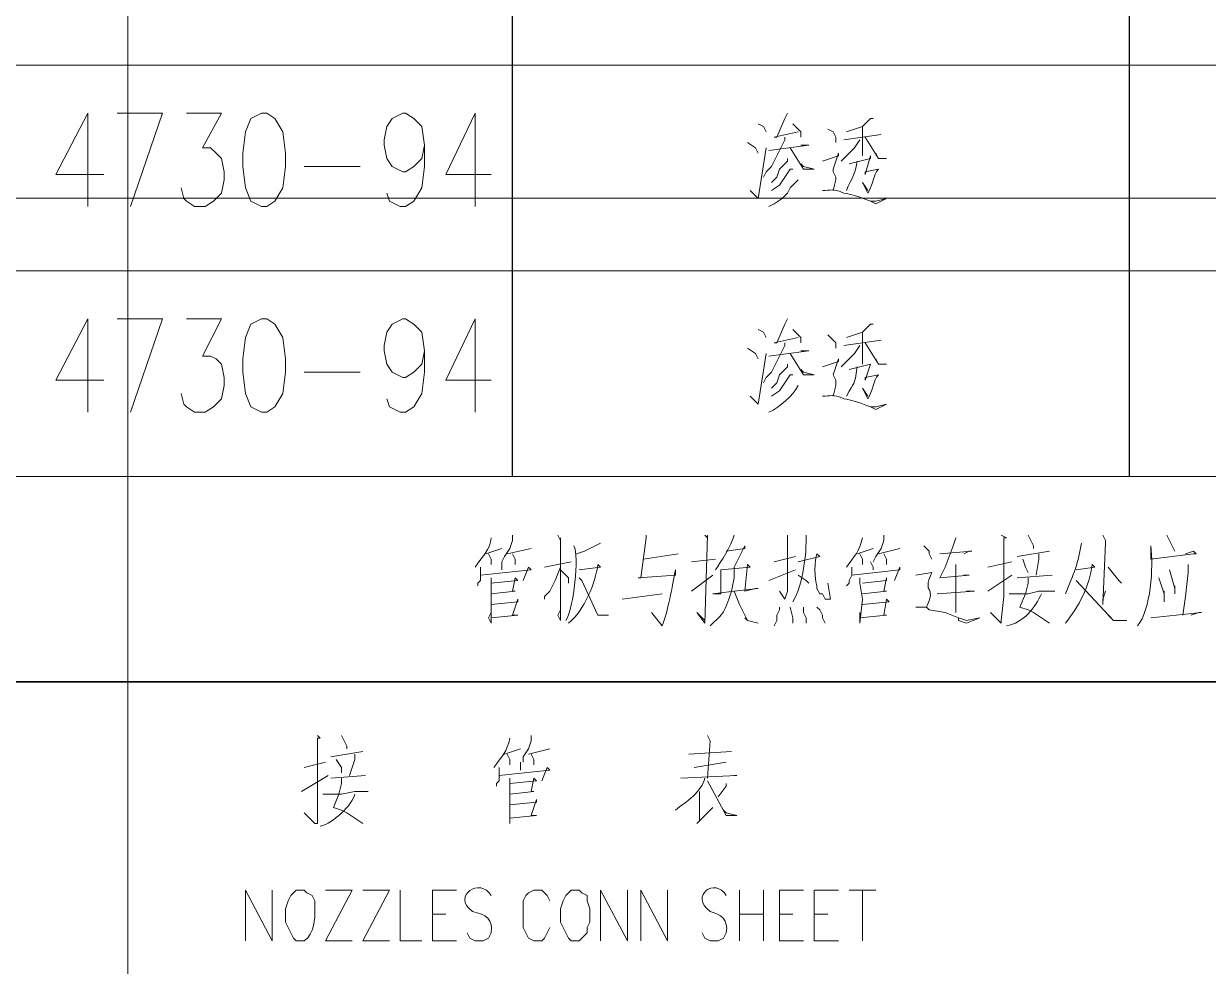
# Model space of a CAD drawing. Header units: millimetres. Extents: x 0 to 825, y 0 to 1167.
# Drawn here: x 652.6 to 732.5, y 648.4 to 712 of the extents above; entities that cross this region are included whole.
import ezdxf

# ---------------------------------------------------------------- set-up
doc = ezdxf.new("R2010")
doc.units = ezdxf.units.MM
doc.layers.add('1', color=7, linetype='Continuous')

msp = doc.modelspace()

# ---------------------------------------------------------------- linework, layer by layer
at = {"layer": '1', "color": 30, "lineweight": 9}
for points in [[(659.661732, 0.141732), (659.661732, 1166.901732)], [(824.541732, 700.197732), (0.141732, 700.197732)]]:
    msp.add_lwpolyline(points, dxfattribs=at)
at = {"layer": '1', "color": 0, "lineweight": 25}
for points in [[(685.581732, 681.441732), (685.581732, 764.601732)], [(685.581732, 681.441732), (685.581732, 764.601732)], [(727.161732, 681.441732), (727.161732, 764.601732)], [(727.161732, 681.441732), (727.161732, 764.601732)], [(810.501732, 667.581732), (560.841732, 667.581732), (810.501732, 667.581732)], [(810.501732, 667.581732), (560.841732, 667.581732), (810.501732, 667.581732)], [(810.501732, 667.581732), (560.841732, 667.581732)], [(810.501732, 667.581732), (560.841732, 667.581732)]]:
    msp.add_lwpolyline(points, dxfattribs=at)
at = {"layer": '1', "color": 0, "lineweight": 9}
for points in [[(810.501732, 709.161732), (560.841732, 709.161732)], [(810.501732, 709.161732), (560.841732, 709.161732)], [(656.961732, 705.921732), (654.801732, 701.781732), (658.041732, 701.781732)], [(656.961732, 705.921732), (656.961732, 699.621732)], [(658.941732, 705.921732), (662.001732, 705.921732), (659.841732, 699.621732)], [(663.621732, 705.921732), (665.961732, 705.921732), (664.701732, 703.581732), (665.241732, 703.581732), (665.601732, 703.221732), (665.961732, 702.861732), (666.141732, 701.961732), (666.141732, 701.421732), (665.961732, 700.521732), (665.421732, 699.981732), (664.881732, 699.621732), (664.161732, 699.621732), (663.621732, 699.981732), (663.441732, 700.161732), (663.261732, 700.881732)], [(668.661732, 705.921732), (667.941732, 705.561732), (667.581732, 704.661732), (667.401732, 703.221732), (667.401732, 702.321732), (667.581732, 700.881732), (667.941732, 699.981732), (668.661732, 699.621732), (669.021732, 699.621732), (669.561732, 699.981732), (670.101732, 700.881732), (670.281732, 702.321732), (670.281732, 703.221732), (670.101732, 704.661732), (669.561732, 705.561732), (669.021732, 705.921732), (668.661732, 705.921732)], [(679.641732, 703.761732), (679.461732, 702.861732), (678.921732, 702.321732), (678.381732, 701.961732), (678.201732, 701.961732), (677.481732, 702.321732), (677.121732, 702.861732), (676.941732, 703.761732), (676.941732, 704.121732), (677.121732, 705.021732), (677.481732, 705.561732), (678.201732, 705.921732), (678.381732, 705.921732), (678.921732, 705.561732), (679.461732, 705.021732), (679.641732, 703.761732), (679.641732, 702.321732), (679.461732, 700.881732), (678.921732, 699.981732), (678.381732, 699.621732), (678.021732, 699.621732), (677.301732, 699.981732), (677.121732, 700.521732)], [(683.061732, 705.921732), (681.081732, 701.781732), (684.141732, 701.781732)], [(683.061732, 705.921732), (683.061732, 699.621732)], [(704.121732, 705.921732), (703.941732, 705.561732), (703.401732, 704.301732), (703.221732, 704.301732), (704.841732, 704.661732)], [(702.141732, 705.201732), (702.501732, 705.021732), (702.681732, 704.661732)], [(704.481732, 705.201732), (705.021732, 704.661732), (705.021732, 704.301732)], [(709.881732, 705.561732), (709.701732, 705.561732), (709.161732, 705.021732), (708.621732, 704.841732), (708.081732, 704.661732)], [(709.161732, 705.021732), (709.161732, 703.041732), (709.161732, 703.221732), (709.161732, 703.581732)], [(703.941732, 704.301732), (703.941732, 704.121732), (703.401732, 703.041732), (703.041732, 702.321732), (702.681732, 701.961732), (702.501732, 701.601732)], [(706.821732, 704.841732), (707.181732, 704.661732), (707.361732, 704.301732), (707.361732, 703.941732)], [(708.981732, 704.121732), (708.621732, 703.581732), (708.261732, 703.221732), (707.901732, 702.861732), (707.721732, 702.681732)], [(707.901732, 704.121732), (710.421732, 704.481732)], [(709.341732, 704.301732), (710.241732, 702.861732), (710.781732, 702.861732), (710.241732, 702.861732), (710.061732, 703.221732)], [(701.421732, 703.941732), (701.961732, 703.581732), (702.141732, 703.221732)], [(701.601732, 700.701732), (702.141732, 700.161732), (702.681732, 703.581732)], [(702.861732, 703.401732), (705.561732, 703.761732), (705.381732, 703.761732), (705.021732, 703.761732)], [(704.301732, 703.581732), (705.201732, 702.141732), (705.921732, 702.141732), (705.201732, 702.321732), (705.021732, 702.501732)], [(704.121732, 702.861732), (704.121732, 702.681732), (703.581732, 702.141732), (703.401732, 701.601732), (703.041732, 701.241732)], [(706.461732, 702.681732), (707.541732, 703.041732), (707.541732, 703.221732), (707.181732, 702.141732), (707.181732, 701.961732), (707.361732, 701.601732), (707.361732, 701.421732), (707.181732, 700.701732)], [(671.541732, 702.321732), (675.321732, 702.321732)], [(704.481732, 702.141732), (704.301732, 702.141732), (703.941732, 701.601732), (703.581732, 701.061732), (703.041732, 700.701732)], [(704.841732, 701.421732), (704.661732, 701.241732), (704.301732, 700.881732), (704.121732, 700.521732), (703.761732, 700.161732), (703.221732, 699.801732), (702.861732, 699.621732)], [(810.501732, 695.301732), (560.841732, 695.301732)], [(810.501732, 695.301732), (560.841732, 695.301732)], [(656.961732, 692.061732), (654.801732, 687.921732), (658.041732, 687.921732)], [(656.961732, 692.061732), (656.961732, 685.761732)], [(658.941732, 692.061732), (662.001732, 692.061732), (659.841732, 685.761732)], [(663.621732, 692.061732), (665.961732, 692.061732), (664.701732, 689.541732), (665.241732, 689.541732), (665.601732, 689.361732), (665.961732, 689.001732), (666.141732, 688.101732), (666.141732, 687.561732), (665.961732, 686.661732), (665.421732, 686.121732), (664.881732, 685.761732), (664.161732, 685.761732), (663.621732, 686.121732), (663.441732, 686.301732), (663.261732, 687.021732)], [(668.661732, 692.061732), (667.941732, 691.701732), (667.581732, 690.801732), (667.401732, 689.361732), (667.401732, 688.461732), (667.581732, 687.021732), (667.941732, 686.121732), (668.661732, 685.761732), (669.021732, 685.761732), (669.561732, 686.121732), (670.101732, 687.021732), (670.281732, 688.461732), (670.281732, 689.361732), (670.101732, 690.801732), (669.561732, 691.701732), (669.021732, 692.061732), (668.661732, 692.061732)], [(679.641732, 689.901732), (679.461732, 689.001732), (678.921732, 688.461732), (678.381732, 688.101732), (678.201732, 688.101732), (677.481732, 688.461732), (677.121732, 689.001732), (676.941732, 689.901732), (676.941732, 690.261732), (677.121732, 691.161732), (677.481732, 691.701732), (678.201732, 692.061732), (678.381732, 692.061732), (678.921732, 691.701732), (679.461732, 691.161732), (679.641732, 689.901732), (679.641732, 688.461732), (679.461732, 687.021732), (678.921732, 686.121732), (678.381732, 685.761732), (678.021732, 685.761732), (677.301732, 686.121732), (677.121732, 686.661732)], [(683.061732, 692.061732), (681.081732, 687.921732), (684.141732, 687.921732)], [(683.061732, 692.061732), (683.061732, 685.761732)], [(702.141732, 691.341732), (702.501732, 691.161732), (702.681732, 690.801732)], [(704.121732, 692.061732), (703.941732, 691.701732), (703.401732, 690.441732), (703.221732, 690.441732), (704.841732, 690.801732)], [(704.481732, 691.341732), (705.021732, 690.801732), (705.021732, 690.441732)], [(709.881732, 691.701732), (709.701732, 691.701732), (709.161732, 691.161732), (708.621732, 690.981732), (708.081732, 690.801732)], [(706.821732, 690.981732), (707.181732, 690.621732), (707.361732, 690.441732), (707.361732, 690.081732)], [(707.901732, 690.261732), (710.421732, 690.621732)], [(709.161732, 691.161732), (709.161732, 689.001732), (709.161732, 689.361732), (709.161732, 689.721732)], [(701.421732, 690.081732), (701.961732, 689.721732), (702.141732, 689.361732)], [(703.941732, 690.441732), (703.941732, 690.261732), (703.401732, 689.181732), (703.041732, 688.461732), (702.681732, 688.101732), (702.501732, 687.741732)], [(702.861732, 689.541732), (705.561732, 689.901732), (705.381732, 689.901732), (705.021732, 689.901732)], [(708.981732, 690.261732), (708.621732, 689.721732), (708.261732, 689.361732), (707.901732, 689.001732), (707.721732, 688.821732)], [(709.341732, 690.441732), (710.241732, 689.001732), (710.781732, 689.001732), (710.241732, 689.001732), (710.061732, 689.361732)], [(701.601732, 686.841732), (702.141732, 686.301732), (702.681732, 689.721732)], [(704.121732, 689.001732), (704.121732, 688.821732), (703.581732, 688.281732), (703.401732, 687.741732), (703.041732, 687.381732)], [(704.301732, 689.721732), (705.201732, 688.281732), (705.921732, 688.281732), (705.201732, 688.461732), (705.021732, 688.641732)], [(706.461732, 688.821732), (707.541732, 689.181732), (707.541732, 689.361732), (707.181732, 688.281732), (707.361732, 687.921732), (707.361732, 687.741732), (707.361732, 687.561732), (707.181732, 686.841732)], [(671.541732, 688.461732), (675.321732, 688.461732)], [(704.481732, 688.281732), (704.301732, 688.281732), (703.941732, 687.741732), (703.581732, 687.201732), (703.041732, 686.841732)], [(810.501732, 681.441732), (560.841732, 681.441732)], [(810.501732, 681.441732), (560.841732, 681.441732)], [(685.581732, 677.481732), (685.581732, 677.121732), (685.401732, 676.581732), (685.041732, 676.041732), (684.861732, 675.681732)], [(688.641732, 677.481732), (688.821732, 677.121732), (688.821732, 677.301732), (688.821732, 671.721732), (688.641732, 672.081732), (688.821732, 672.441732)], [(698.541732, 677.481732), (698.721732, 677.301732), (698.721732, 677.481732), (698.541732, 671.541732), (698.001732, 672.261732), (698.541732, 671.721732)], [(704.121732, 677.481732), (704.121732, 673.701732), (703.941732, 673.161732), (703.941732, 673.161732), (703.581732, 673.701732)], [(710.601732, 677.481732), (710.601732, 677.121732), (710.421732, 676.581732), (710.061732, 676.041732), (709.881732, 675.681732)], [(715.461732, 677.301732), (715.281732, 676.761732), (714.741732, 675.321732), (714.381732, 674.601732), (714.381732, 674.601732), (716.361732, 674.781732), (716.181732, 674.781732), (716.001732, 674.781732)], [(718.521732, 677.481732), (718.881732, 677.301732), (718.701732, 677.301732), (718.701732, 673.341732), (718.521732, 671.721732), (718.521732, 671.541732), (717.801732, 672.261732), (718.521732, 671.541732)], [(720.321732, 677.481732), (720.681732, 676.761732), (720.681732, 676.581732)], [(725.361732, 677.481732), (725.541732, 677.121732), (725.541732, 676.941732), (725.361732, 672.801732), (725.361732, 673.161732), (725.541732, 673.701732)], [(729.681732, 677.481732), (730.041732, 676.761732), (730.221732, 676.401732)], [(683.781732, 676.221732), (684.861732, 676.581732)], [(683.961732, 676.221732), (684.141732, 675.861732), (684.141732, 675.501732)], [(685.221732, 676.221732), (686.841732, 676.581732)], [(685.581732, 676.221732), (685.761732, 675.861732), (685.761732, 675.501732)], [(691.521732, 676.941732), (690.441732, 676.401732), (689.901732, 676.221732)], [(696.741732, 676.221732), (694.401732, 675.861732)], [(708.801732, 676.221732), (709.881732, 676.581732)], [(708.981732, 676.221732), (709.161732, 675.861732), (709.161732, 675.501732)], [(710.241732, 676.221732), (711.681732, 676.581732)], [(710.601732, 676.221732), (710.781732, 675.861732), (710.781732, 675.501732)], [(713.301732, 676.761732), (713.661732, 676.401732), (713.661732, 676.221732), (713.841732, 675.861732)], [(714.381732, 676.221732), (716.541732, 676.401732), (716.361732, 676.401732), (716.001732, 676.221732)], [(719.601732, 676.041732), (721.761732, 676.401732)], [(721.041732, 676.221732), (721.041732, 675.861732), (720.861732, 674.781732)], [(684.861732, 675.681732), (684.861732, 675.321732), (684.861732, 675.141732)], [(687.741732, 675.321732), (689.541732, 675.681732)], [(697.641732, 675.681732), (699.261732, 675.861732)], [(701.241732, 671.901732), (701.421732, 671.721732), (702.141732, 671.541732), (701.421732, 671.721732), (700.881732, 672.801732), (700.521732, 673.701732), (702.141732, 673.881732), (701.961732, 673.881732), (701.241732, 673.701732), (701.421732, 675.501732), (701.601732, 675.321732), (699.621732, 675.141732), (699.621732, 675.141732), (699.621732, 674.961732), (699.621732, 673.521732), (699.081732, 673.521732), (700.521732, 673.701732)], [(703.221732, 675.681732), (704.661732, 676.041732)], [(709.701732, 675.681732), (709.881732, 675.321732), (709.881732, 675.141732)], [(715.461732, 675.501732), (715.461732, 672.261732), (715.461732, 672.621732), (715.461732, 672.981732)], [(717.621732, 675.321732), (719.241732, 675.681732)], [(719.961732, 675.861732), (720.141732, 675.321732), (720.321732, 674.961732)], [(731.121732, 675.501732), (731.121732, 674.961732), (730.941732, 673.341732), (730.761732, 672.081732)], [(683.421732, 675.321732), (683.421732, 674.961732), (683.421732, 674.781732), (683.421732, 674.421732), (683.241732, 674.241732), (683.241732, 674.061732)], [(683.421732, 674.781732), (686.841732, 675.141732), (686.661732, 675.321732), (686.301732, 674.421732)], [(684.141732, 674.601732), (684.141732, 674.241732), (684.141732, 673.161732), (684.141732, 671.541732), (683.961732, 671.901732), (684.141732, 672.261732)], [(684.141732, 674.241732), (685.941732, 674.421732), (685.761732, 674.601732), (685.581732, 673.701732), (685.761732, 673.701732), (684.141732, 673.521732)], [(688.821732, 675.321732), (688.461732, 674.421732), (688.101732, 673.701732), (687.741732, 673.341732), (687.741732, 673.161732)], [(688.821732, 675.141732), (689.361732, 674.601732), (689.361732, 674.241732)], [(690.081732, 674.601732), (690.261732, 674.421732), (691.341732, 672.081732), (692.061732, 672.081732), (691.341732, 672.081732), (691.161732, 672.441732)], [(697.641732, 673.701732), (699.081732, 674.781732)], [(702.861732, 674.421732), (704.661732, 675.141732)], [(704.841732, 674.781732), (705.381732, 674.421732), (705.561732, 674.241732)], [(708.441732, 675.321732), (708.441732, 674.961732), (708.441732, 674.781732), (708.261732, 674.421732), (708.261732, 674.241732), (708.081732, 674.061732)], [(708.441732, 674.781732), (711.681732, 675.141732), (711.681732, 675.321732), (711.321732, 674.421732)], [(708.981732, 674.601732), (708.981732, 674.241732), (709.161732, 673.161732), (708.981732, 671.541732), (708.981732, 672.261732)], [(709.161732, 674.241732), (710.781732, 674.421732), (710.781732, 674.601732), (710.601732, 673.701732), (710.781732, 673.701732), (709.161732, 673.521732)], [(717.621732, 673.701732), (719.241732, 674.781732)], [(719.601732, 674.601732), (721.941732, 674.781732)], [(720.321732, 674.601732), (720.321732, 674.241732), (720.141732, 673.521732), (719.781732, 672.621732), (720.321732, 672.441732), (720.681732, 672.261732), (721.221732, 671.901732), (721.761732, 671.541732)], [(725.721732, 675.321732), (725.721732, 675.321732), (726.441732, 674.421732), (726.621732, 674.241732)], [(729.141732, 674.601732), (729.501732, 673.521732), (729.501732, 672.981732), (729.501732, 673.701732)], [(729.861732, 675.141732), (730.221732, 673.881732), (730.221732, 673.521732), (730.221732, 674.061732)], [(723.561732, 674.421732), (726.081732, 671.721732), (726.981732, 671.721732), (726.081732, 671.721732), (725.721732, 672.081732)], [(684.141732, 672.801732), (685.941732, 672.981732), (685.941732, 673.161732), (685.581732, 672.081732), (685.941732, 672.081732), (684.141732, 671.901732)], [(692.961732, 673.161732), (695.661732, 673.521732)], [(709.161732, 672.801732), (710.961732, 672.981732), (710.781732, 673.161732), (710.601732, 672.081732), (710.781732, 672.081732), (708.981732, 671.901732)], [(714.201732, 673.521732), (716.721732, 673.701732), (716.541732, 673.701732), (716.181732, 673.701732)], [(719.061732, 673.521732), (720.321732, 673.521732), (721.041732, 673.701732), (722.121732, 673.701732), (721.761732, 673.701732)], [(703.581732, 672.621732), (703.581732, 672.441732), (703.401732, 672.081732), (703.401732, 671.721732), (703.221732, 671.361732)], [(704.301732, 672.621732), (704.481732, 671.901732), (704.481732, 671.541732)], [(705.201732, 672.621732), (705.201732, 672.261732), (705.381732, 671.901732), (705.381732, 671.541732)], [(706.101732, 672.621732), (706.281732, 672.441732), (706.461732, 672.081732), (706.461732, 671.901732), (706.641732, 671.541732), (706.641732, 671.541732)], [(712.761732, 672.621732), (713.481732, 672.621732), (713.661732, 672.441732), (714.741732, 672.261732), (715.641732, 671.901732), (715.641732, 671.721732), (716.181732, 671.541732), (717.081732, 671.901732), (716.181732, 671.721732), (715.641732, 671.901732)], [(728.601732, 671.901732), (732.021732, 672.261732), (731.841732, 672.261732), (731.301732, 672.081732)], [(672.441732, 663.981732), (672.621732, 663.801732), (672.441732, 663.801732), (672.441732, 659.841732), (672.441732, 658.221732), (672.441732, 658.041732), (672.261732, 658.041732), (671.541732, 658.761732), (672.261732, 658.041732)], [(674.061732, 663.981732), (674.421732, 663.261732), (674.421732, 663.081732)], [(686.841732, 663.981732), (686.841732, 663.621732), (686.661732, 663.081732), (686.301732, 662.541732), (686.301732, 662.181732)], [(698.721732, 663.981732), (698.901732, 663.621732), (698.721732, 661.101732)], [(673.341732, 662.541732), (675.501732, 662.901732)], [(674.961732, 662.721732), (674.961732, 662.361732), (674.601732, 661.281732)], [(685.041732, 662.721732), (686.121732, 663.081732)], [(685.221732, 662.721732), (685.401732, 662.361732), (685.401732, 662.001732)], [(686.661732, 662.721732), (688.101732, 663.081732)], [(686.841732, 662.721732), (687.021732, 662.361732), (687.021732, 662.001732)], [(697.461732, 662.721732), (700.341732, 662.901732)], [(671.541732, 661.821732), (672.981732, 662.181732)], [(673.701732, 662.361732), (674.061732, 661.821732), (674.061732, 661.461732)], [(684.681732, 661.821732), (684.681732, 661.461732), (684.681732, 661.281732), (684.681732, 660.921732), (684.501732, 660.741732), (684.501732, 660.561732)], [(684.681732, 661.281732), (688.101732, 661.641732), (687.921732, 661.821732), (687.561732, 660.921732)], [(686.121732, 662.181732), (686.121732, 661.821732), (686.121732, 661.641732)], [(697.821732, 661.821732), (699.981732, 662.181732)], [(671.361732, 660.201732), (673.161732, 661.281732)], [(673.341732, 661.101732), (675.681732, 661.281732)], [(674.061732, 661.101732), (674.061732, 660.741732), (673.881732, 660.021732), (673.521732, 659.121732), (674.061732, 658.941732), (674.421732, 658.761732), (674.961732, 658.401732), (675.501732, 658.041732)], [(685.401732, 661.101732), (685.401732, 660.741732), (685.401732, 659.661732), (685.401732, 658.041732), (685.401732, 658.761732)], [(685.401732, 660.741732), (687.201732, 660.921732), (687.021732, 661.101732), (686.841732, 660.201732), (687.021732, 660.201732), (685.401732, 660.021732)], [(696.921732, 661.101732), (700.701732, 661.281732), (700.701732, 661.281732), (700.521732, 661.281732)], [(672.801732, 660.021732), (674.061732, 660.021732), (674.961732, 660.201732), (675.861732, 660.201732), (675.501732, 660.201732)], [(698.181732, 660.201732), (698.181732, 660.021732), (698.181732, 658.221732), (698.001732, 658.041732), (699.081732, 659.121732)], [(698.721732, 660.921732), (699.981732, 658.581732), (700.701732, 658.581732), (699.981732, 658.761732), (699.801732, 658.941732)], [(699.981732, 660.741732), (699.981732, 660.561732), (699.441732, 659.841732)], [(685.401732, 659.301732), (687.201732, 659.481732), (687.201732, 659.661732), (686.841732, 658.581732), (687.201732, 658.581732), (685.401732, 658.401732)], [(667.581732, 650.121732), (667.581732, 653.541732), (669.381732, 650.121732), (669.381732, 653.541732)], [(672.981732, 653.541732), (674.781732, 653.541732), (672.981732, 650.121732), (674.781732, 650.121732)], [(675.501732, 653.541732), (677.301732, 653.541732), (675.501732, 650.121732), (677.301732, 650.121732)], [(678.021732, 653.541732), (678.021732, 650.121732), (679.461732, 650.121732)], [(680.181732, 650.121732), (680.181732, 653.541732), (681.801732, 653.541732)], [(688.101732, 652.821732), (687.921732, 653.181732), (687.741732, 653.361732), (687.561732, 653.541732), (687.021732, 653.541732), (686.661732, 653.361732), (686.481732, 653.181732), (686.301732, 652.821732), (686.301732, 652.281732), (686.301732, 651.381732), (686.301732, 651.021732), (686.481732, 650.661732), (686.661732, 650.301732), (687.021732, 650.121732), (687.561732, 650.121732), (687.741732, 650.301732), (687.921732, 650.661732), (688.101732, 651.021732)], [(689.541732, 653.541732), (689.361732, 653.361732), (689.181732, 653.181732), (689.001732, 652.821732), (688.821732, 652.281732), (688.821732, 651.381732), (689.001732, 651.021732), (689.181732, 650.661732), (689.361732, 650.301732), (689.541732, 650.121732), (690.081732, 650.121732), (690.261732, 650.301732), (690.621732, 650.661732), (690.621732, 651.021732), (690.801732, 651.381732), (690.801732, 652.281732), (690.621732, 652.821732), (690.621732, 653.181732), (690.261732, 653.361732), (690.081732, 653.541732), (689.541732, 653.541732)], [(691.521732, 650.121732), (691.521732, 653.541732), (693.321732, 650.121732), (693.321732, 653.541732)], [(694.221732, 650.121732), (694.221732, 653.541732), (696.021732, 650.121732), (696.021732, 653.541732)], [(700.881732, 650.121732), (700.881732, 653.541732)], [(702.501732, 653.541732), (702.501732, 650.121732)], [(703.581732, 650.121732), (703.581732, 653.541732), (705.201732, 653.541732)], [(705.921732, 650.121732), (705.921732, 653.541732), (707.541732, 653.541732)], [(708.261732, 653.541732), (710.061732, 653.541732)], [(709.161732, 653.541732), (709.161732, 650.121732)], [(680.181732, 651.921732), (681.081732, 651.921732)], [(700.881732, 651.921732), (702.501732, 651.921732)], [(703.581732, 651.921732), (704.481732, 651.921732)], [(705.921732, 651.921732), (706.821732, 651.921732)], [(680.181732, 650.121732), (681.801732, 650.121732)], [(703.581732, 650.121732), (705.201732, 650.121732)], [(705.921732, 650.121732), (707.541732, 650.121732)]]:
    msp.add_lwpolyline(points, dxfattribs=at)
for points in [[(708.801732, 702.681732), (708.621732, 701.601732), (708.441732, 701.601732), (708.081732, 700.701732)], [(708.801732, 688.821732), (708.621732, 687.381732), (708.621732, 687.921732), (708.081732, 686.841732)], [(704.841732, 687.561732), (704.481732, 686.841732), (703.581732, 686.121732), (702.861732, 685.761732)], [(684.141732, 677.301732), (684.141732, 676.581732), (683.421732, 675.861732), (683.061732, 675.321732)], [(699.261732, 675.141732), (699.621732, 675.681732), (700.341732, 676.761732), (700.521732, 677.481732)], [(705.381732, 677.481732), (705.381732, 676.221732), (705.201732, 674.241732), (704.481732, 672.981732)], [(709.161732, 677.301732), (708.981732, 676.401732), (708.621732, 676.041732), (708.081732, 675.321732)], [(689.721732, 676.761732), (690.081732, 676.041732), (689.721732, 672.621732), (689.181732, 671.721732)], [(723.921732, 676.941732), (723.741732, 675.681732), (723.381732, 674.781732), (722.841732, 673.521732)], [(721.221732, 673.521732), (720.861732, 672.621732), (719.961732, 671.541732), (718.881732, 671.361732)], [(685.401732, 663.801732), (685.221732, 662.901732), (684.861732, 662.541732), (684.321732, 661.821732)], [(698.541732, 661.101732), (698.361732, 660.201732), (697.281732, 659.481732), (696.561732, 658.941732)], [(674.961732, 660.021732), (674.781732, 659.301732), (673.521732, 658.041732), (672.621732, 657.861732)]]:
    msp.add_open_spline(points, degree=3, dxfattribs=at)
for points, knots in [([(708.261732, 702.501732), (708.261732, 702.501732), (709.701732, 702.861732), (709.701732, 702.861732), (709.701732, 702.861732), (709.701732, 703.041732), (709.701732, 703.041732), (709.701732, 703.041732), (709.341732, 701.781732), (709.341732, 701.781732), (709.341732, 701.781732), (709.341732, 701.961732), (709.341732, 701.961732), (709.341732, 701.961732), (710.241732, 702.141732), (710.241732, 702.141732), (710.241732, 702.141732), (710.241732, 702.141732), (710.241732, 702.141732), (709.881732, 701.781732), (709.881732, 701.061732), (709.521732, 700.521732), (709.521732, 700.521732), (709.161732, 701.241732), (709.161732, 701.241732), (709.161732, 701.241732), (709.521732, 700.701732), (709.521732, 700.701732)], [0, 0, 0, 0, 1, 1, 1, 2, 2, 2, 3, 3, 3, 4, 4, 4, 5, 5, 5, 6, 6, 6, 7, 7, 7, 8, 8, 8, 9, 9, 9, 9]), ([(706.461732, 700.701732), (707.001732, 700.701732), (707.181732, 700.881732), (707.901732, 700.521732), (708.261732, 700.521732), (709.881732, 699.981732), (710.061732, 699.801732), (710.061732, 699.801732), (710.781732, 700.161732), (710.781732, 700.161732), (710.781732, 700.161732), (710.061732, 699.981732), (710.061732, 699.981732), (710.061732, 699.981732), (709.701732, 699.981732), (709.701732, 699.981732)], [0, 0, 0, 0, 1, 1, 1, 2, 2, 2, 3, 3, 3, 4, 4, 4, 5, 5, 5, 5]), ([(708.261732, 688.641732), (708.261732, 688.641732), (709.701732, 689.001732), (709.701732, 689.001732), (709.701732, 689.001732), (709.701732, 689.001732), (709.701732, 689.001732), (709.701732, 689.001732), (709.341732, 687.921732), (709.341732, 687.921732), (709.341732, 687.921732), (709.341732, 688.101732), (709.341732, 688.101732), (709.341732, 688.101732), (710.241732, 688.281732), (710.241732, 688.281732), (710.241732, 688.281732), (710.241732, 688.281732), (710.241732, 688.281732), (709.881732, 687.921732), (709.881732, 687.201732), (709.521732, 686.661732), (709.521732, 686.661732), (709.161732, 687.381732), (709.161732, 687.381732), (709.161732, 687.381732), (709.521732, 686.841732), (709.521732, 686.841732)], [0, 0, 0, 0, 1, 1, 1, 2, 2, 2, 3, 3, 3, 4, 4, 4, 5, 5, 5, 6, 6, 6, 7, 7, 7, 8, 8, 8, 9, 9, 9, 9]), ([(706.461732, 686.841732), (707.001732, 686.841732), (707.181732, 687.021732), (707.901732, 686.661732), (708.261732, 686.661732), (709.881732, 686.121732), (710.061732, 685.941732), (710.061732, 685.941732), (710.781732, 686.301732), (710.781732, 686.301732), (710.781732, 686.301732), (710.061732, 686.121732), (710.061732, 686.121732), (710.061732, 686.121732), (709.701732, 686.121732), (709.701732, 686.121732)], [0, 0, 0, 0, 1, 1, 1, 2, 2, 2, 3, 3, 3, 4, 4, 4, 5, 5, 5, 5]), ([(694.581732, 677.481732), (694.581732, 677.481732), (694.581732, 677.301732), (694.581732, 677.301732), (694.581732, 677.301732), (694.221732, 674.601732), (694.221732, 674.601732), (694.221732, 674.601732), (694.041732, 674.601732), (694.041732, 674.601732), (694.041732, 674.601732), (694.041732, 674.601732), (694.041732, 674.601732), (694.041732, 674.601732), (696.561732, 674.781732), (696.561732, 674.781732), (696.561732, 674.781732), (696.561732, 674.961732), (696.561732, 674.961732), (696.561732, 674.961732), (696.561732, 675.141732), (696.561732, 675.141732), (696.381732, 674.061732), (696.021732, 672.261732), (695.661732, 671.361732), (695.661732, 671.361732), (694.941732, 672.261732), (694.941732, 672.261732), (694.941732, 672.261732), (695.661732, 671.361732), (695.661732, 671.361732)], [0, 0, 0, 0, 1, 1, 1, 2, 2, 2, 3, 3, 3, 4, 4, 4, 5, 5, 5, 6, 6, 6, 7, 7, 7, 8, 8, 8, 9, 9, 9, 10, 10, 10, 10]), ([(699.981732, 676.401732), (699.981732, 676.401732), (701.241732, 676.581732), (701.241732, 676.581732), (701.241732, 676.581732), (701.241732, 676.761732), (701.241732, 676.761732), (701.241732, 676.761732), (700.521732, 675.321732), (700.521732, 675.321732), (700.521732, 675.321732), (700.521732, 674.601732), (700.521732, 674.601732), (700.521732, 674.601732), (700.341732, 673.701732), (700.341732, 673.701732), (700.341732, 673.701732), (700.161732, 673.161732), (700.161732, 673.161732), (699.801732, 672.081732), (699.621732, 672.081732), (698.901732, 671.361732)], [0, 0, 0, 0, 1, 1, 1, 2, 2, 2, 3, 3, 3, 4, 4, 4, 5, 5, 5, 6, 6, 6, 7, 7, 7, 7]), ([(704.841732, 675.681732), (704.841732, 675.681732), (706.281732, 676.041732), (706.281732, 676.041732), (706.281732, 676.041732), (706.101732, 676.221732), (706.101732, 676.221732), (705.921732, 675.861732), (705.921732, 674.421732), (706.101732, 674.061732), (706.101732, 674.061732), (706.101732, 673.881732), (706.101732, 673.881732), (706.101732, 673.881732), (706.281732, 673.521732), (706.281732, 673.521732), (706.281732, 673.521732), (706.461732, 673.521732), (706.461732, 673.521732), (706.461732, 673.521732), (706.641732, 673.161732), (706.641732, 673.161732), (706.641732, 673.161732), (706.821732, 673.161732), (706.821732, 673.161732), (706.821732, 673.161732), (707.001732, 673.161732), (707.001732, 673.161732), (707.001732, 673.161732), (706.821732, 674.241732), (706.821732, 674.241732)], [0, 0, 0, 0, 1, 1, 1, 2, 2, 2, 3, 3, 3, 4, 4, 4, 5, 5, 5, 6, 6, 6, 7, 7, 7, 8, 8, 8, 9, 9, 9, 10, 10, 10, 10]), ([(730.941732, 676.221732), (730.941732, 676.221732), (731.481732, 676.401732), (731.481732, 676.401732), (731.481732, 676.401732), (731.661732, 676.221732), (731.661732, 676.221732), (731.661732, 676.221732), (731.481732, 676.221732), (731.481732, 676.221732), (731.481732, 676.221732), (728.601732, 675.861732), (728.601732, 675.861732), (728.601732, 675.861732), (728.601732, 676.761732), (728.601732, 676.761732), (728.781732, 675.321732), (728.601732, 672.441732), (727.701732, 671.361732)], [0, 0, 0, 0, 1, 1, 1, 2, 2, 2, 3, 3, 3, 4, 4, 4, 5, 5, 5, 6, 6, 6, 6]), ([(690.081732, 675.141732), (690.081732, 675.141732), (691.521732, 675.321732), (691.521732, 675.321732), (691.521732, 675.321732), (691.341732, 675.501732), (691.341732, 675.501732), (691.161732, 674.241732), (690.441732, 672.441732), (689.361732, 671.541732)], [0, 0, 0, 0, 1, 1, 1, 2, 2, 2, 3, 3, 3, 3]), ([(723.561732, 675.141732), (723.561732, 675.141732), (724.821732, 675.321732), (724.821732, 675.321732), (724.821732, 675.321732), (724.641732, 675.501732), (724.641732, 675.501732), (724.461732, 674.061732), (723.741732, 672.621732), (722.841732, 671.541732)], [0, 0, 0, 0, 1, 1, 1, 2, 2, 2, 3, 3, 3, 3]), ([(712.761732, 674.781732), (712.761732, 674.781732), (713.841732, 674.961732), (713.841732, 674.961732), (713.841732, 674.961732), (713.841732, 674.961732), (713.841732, 674.961732), (713.121732, 673.341732), (714.201732, 674.241732), (713.481732, 672.621732)], [0, 0, 0, 0, 1, 1, 1, 2, 2, 2, 3, 3, 3, 3]), ([(684.141732, 653.181732), (683.421732, 654.441732), (681.441732, 653.181732), (682.881732, 652.101732), (683.781732, 651.921732), (684.321732, 651.561732), (684.141732, 650.661732), (684.141732, 650.661732), (683.961732, 650.301732), (683.961732, 650.301732), (683.961732, 650.301732), (683.601732, 650.121732), (683.601732, 650.121732), (683.601732, 650.121732), (683.061732, 650.121732), (683.061732, 650.121732), (683.061732, 650.121732), (682.701732, 650.301732), (682.701732, 650.301732), (682.701732, 650.301732), (682.521732, 650.661732), (682.521732, 650.661732)], [0, 0, 0, 0, 1, 1, 1, 2, 2, 2, 3, 3, 3, 4, 4, 4, 5, 5, 5, 6, 6, 6, 7, 7, 7, 7]), ([(699.981732, 653.181732), (699.261732, 654.441732), (697.461732, 653.181732), (698.901732, 652.101732), (699.621732, 651.921732), (700.161732, 651.561732), (699.981732, 650.661732), (699.981732, 650.661732), (699.801732, 650.301732), (699.801732, 650.301732), (699.801732, 650.301732), (699.441732, 650.121732), (699.441732, 650.121732), (699.441732, 650.121732), (698.901732, 650.121732), (698.901732, 650.121732), (698.901732, 650.121732), (698.541732, 650.301732), (698.541732, 650.301732), (698.541732, 650.301732), (698.361732, 650.661732), (698.361732, 650.661732)], [0, 0, 0, 0, 1, 1, 1, 2, 2, 2, 3, 3, 3, 4, 4, 4, 5, 5, 5, 6, 6, 6, 7, 7, 7, 7]), ([(671.001732, 653.541732), (671.001732, 653.541732), (670.821732, 653.361732), (670.821732, 653.361732), (670.821732, 653.361732), (670.641732, 653.181732), (670.641732, 653.181732), (670.641732, 653.181732), (670.461732, 652.821732), (670.461732, 652.821732), (670.461732, 652.821732), (670.281732, 652.281732), (670.281732, 652.281732), (670.281732, 652.281732), (670.281732, 651.381732), (670.281732, 651.381732), (670.281732, 651.381732), (670.461732, 651.021732), (670.461732, 651.021732), (670.461732, 651.021732), (670.641732, 650.661732), (670.641732, 650.661732), (670.641732, 650.661732), (670.821732, 650.301732), (670.821732, 650.301732), (670.821732, 650.301732), (671.001732, 650.121732), (671.001732, 650.121732), (671.001732, 650.121732), (671.541732, 650.121732), (671.541732, 650.121732), (672.261732, 650.661732), (672.261732, 651.561732), (672.261732, 652.281732), (672.261732, 652.281732), (672.261732, 652.821732), (672.261732, 652.821732), (672.261732, 652.821732), (672.081732, 653.181732), (672.081732, 653.181732), (672.081732, 653.181732), (671.721732, 653.361732), (671.721732, 653.361732), (671.721732, 653.361732), (671.541732, 653.541732), (671.541732, 653.541732), (671.541732, 653.541732), (671.001732, 653.541732), (671.001732, 653.541732)], [0, 0, 0, 0, 1, 1, 1, 2, 2, 2, 3, 3, 3, 4, 4, 4, 5, 5, 5, 6, 6, 6, 7, 7, 7, 8, 8, 8, 9, 9, 9, 10, 10, 10, 11, 11, 11, 12, 12, 12, 13, 13, 13, 14, 14, 14, 15, 15, 15, 16, 16, 16, 16])]:
    msp.add_open_spline(points, degree=3, knots=knots, dxfattribs=at)

doc.saveas('drawing.dxf')
